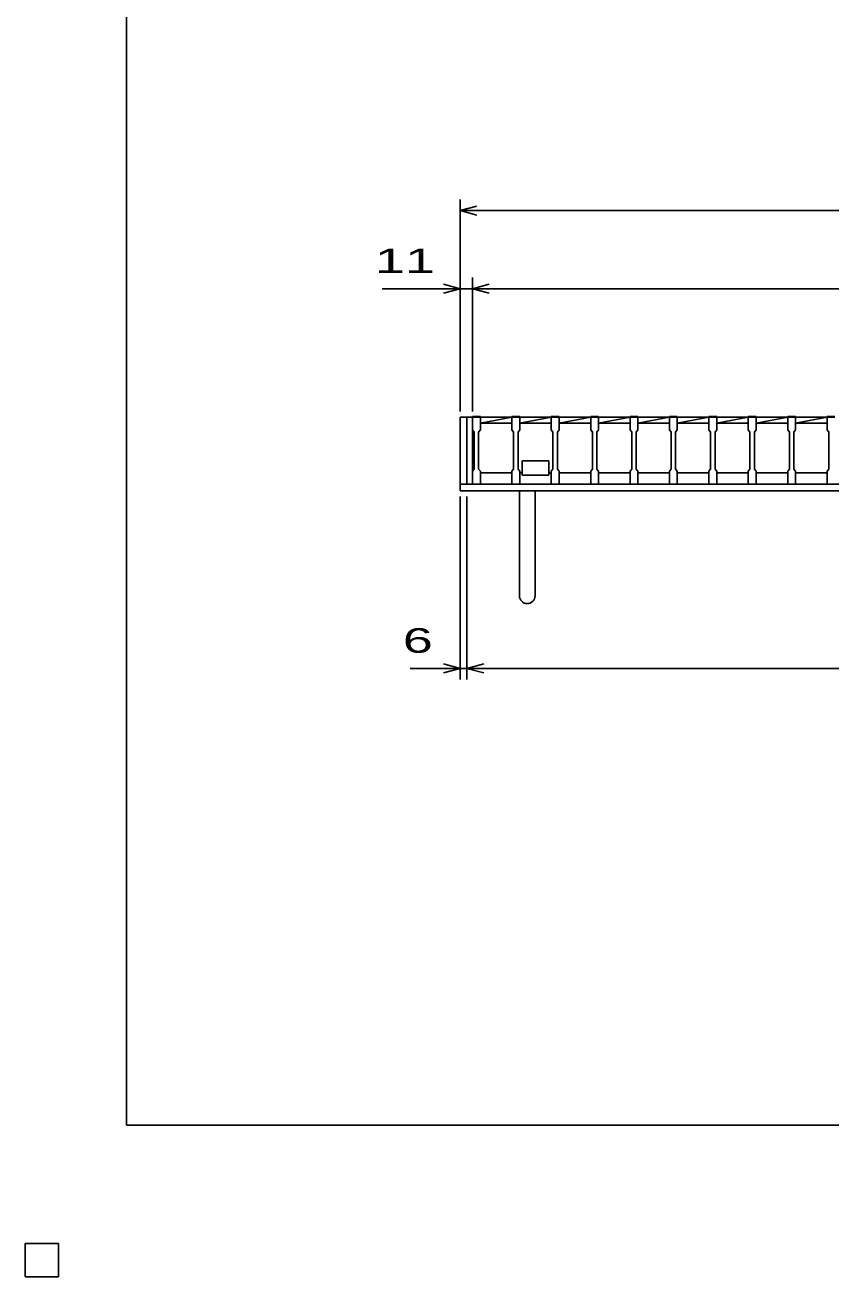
# Model space of a CAD drawing. Units: millimetres, scale not verified. Extents: x -1820 to 1731, y -1282 to 1054.
# Drawn here: x -1820 to -1098, y -1282 to -161 of the extents above; entities that cross this region are included whole.
import ezdxf
from ezdxf.enums import TextEntityAlignment as Align

# ---------------------------------------------------------------- set-up
doc = ezdxf.new("R2010")
doc.units = ezdxf.units.MM
doc.header["$LTSCALE"] = 10
for name, color, linetype, lineweight in [('0_2', 150, 'Continuous', 25), ('16', 3, 'Continuous', 25), ('19', 6, 'Continuous', 25), ('22', 4, 'Continuous', 25), ('24', 2, 'Continuous', 25), ('32', 4, 'Continuous', 25)]:
    doc.layers.add(name, color=color, linetype=linetype, lineweight=lineweight)
doc.styles.add('ベクトル', font='')
doc.styles.get('ベクトル').set_extended_font_data('ベクトル')

msp = doc.modelspace()

# ---------------------------------------------------------------- linework, layer by layer
at = {"layer": '0_2'}
for p, q in [((-1729, -1146.5), (-1729, 1053.5)), ((1731, -1146.5), (-1729, -1146.5)), ((-1790, -1252.5), (-1820, -1252.5)), ((-1820, -1252.5), (-1820, -1282.5)), ((-1790, -1252.5), (-1820, -1252.5)), ((-1820, -1252.5), (-1820, -1282.5)), ((-1790, -1252.5), (-1820, -1252.5)), ((-1820, -1252.5), (-1820, -1282.5)), ((-1790, -1252.5), (-1820, -1252.5)), ((-1820, -1252.5), (-1820, -1282.5)), ((-1790, -1252.5), (-1820, -1252.5)), ((-1820, -1252.5), (-1820, -1282.5)), ((-1790, -1282.5), (-1790, -1252.5)), ((-1790, -1282.5), (-1790, -1252.5)), ((-1790, -1282.5), (-1790, -1252.5)), ((-1790, -1282.5), (-1790, -1252.5)), ((-1790, -1282.5), (-1790, -1252.5)), ((-1820, -1282.5), (-1790, -1282.5)), ((-1820, -1282.5), (-1790, -1282.5)), ((-1820, -1282.5), (-1790, -1282.5)), ((-1820, -1282.5), (-1790, -1282.5)), ((-1820, -1282.5), (-1790, -1282.5))]:
    msp.add_line(p, q, dxfattribs=at)
at = {"layer": '16'}
for p, q in [((-1419, -512.5), (-1419, -511.8)), ((-1419, -511.8), (-1412, -511.8)), ((-1419, -512.5), (-1419, -524)), ((-1412, -512.5), (-1419, -512.5)), ((-1419, -512.5), (-1419, -562.5)), ((-1412, -511.8), (-1412, -512.5)), ((-1412, -524), (-1412, -512.5)), ((-1412, -512.5), (-1383.7, -512.5)), ((-1412, -518), (-1383.7, -512.5)), ((-1383.7, -512.5), (-1383.7, -511.8)), ((-1383.7, -511.8), (-1376.7, -511.8)), ((-1383.7, -512.5), (-1383.7, -524)), ((-1376.7, -512.5), (-1383.7, -512.5)), ((-1376.7, -511.8), (-1376.7, -512.5)), ((-1376.7, -524), (-1376.7, -512.5)), ((-1376.7, -512.5), (-1348.4, -512.5)), ((-1376.7, -518), (-1348.4, -512.5)), ((-1348.4, -512.5), (-1348.4, -511.8)), ((-1348.4, -511.8), (-1341.4, -511.8)), ((-1348.4, -512.5), (-1348.4, -524)), ((-1341.4, -512.5), (-1348.4, -512.5)), ((-1341.4, -511.8), (-1341.4, -512.5)), ((-1341.4, -524), (-1341.4, -512.5)), ((-1341.4, -512.5), (-1313.1, -512.5)), ((-1341.4, -518), (-1313.1, -512.5)), ((-1313.1, -512.5), (-1313.1, -511.8)), ((-1313.1, -511.8), (-1306.1, -511.8)), ((-1313.1, -512.5), (-1313.1, -524)), ((-1306.1, -512.5), (-1313.1, -512.5)), ((-1306.1, -511.8), (-1306.1, -512.5)), ((-1306.1, -524), (-1306.1, -512.5)), ((-1306.1, -512.5), (-1277.8, -512.5)), ((-1306.1, -518), (-1277.8, -512.5)), ((-1277.8, -512.5), (-1277.8, -511.8)), ((-1277.8, -511.8), (-1270.8, -511.8)), ((-1277.8, -512.5), (-1277.8, -524)), ((-1270.8, -512.5), (-1277.8, -512.5)), ((-1270.8, -511.8), (-1270.8, -512.5)), ((-1270.8, -524), (-1270.8, -512.5)), ((-1270.8, -512.5), (-1242.5, -512.5)), ((-1270.8, -518), (-1242.5, -512.5)), ((-1242.5, -512.5), (-1242.5, -511.8)), ((-1242.5, -511.8), (-1235.5, -511.8)), ((-1242.5, -512.5), (-1242.5, -524)), ((-1235.5, -512.5), (-1242.5, -512.5)), ((-1235.5, -511.8), (-1235.5, -512.5)), ((-1235.5, -524), (-1235.5, -512.5)), ((-1235.5, -512.5), (-1207.2, -512.5)), ((-1235.5, -518), (-1207.2, -512.5)), ((-1207.2, -512.5), (-1207.2, -511.8)), ((-1207.2, -511.8), (-1200.2, -511.8)), ((-1207.2, -512.5), (-1207.2, -524)), ((-1200.2, -512.5), (-1207.2, -512.5)), ((-1200.2, -511.8), (-1200.2, -512.5)), ((-1200.2, -524), (-1200.2, -512.5)), ((-1200.2, -512.5), (-1171.9, -512.5)), ((-1200.2, -518), (-1171.9, -512.5)), ((-1171.9, -512.5), (-1171.9, -511.8)), ((-1171.9, -511.8), (-1164.9, -511.8)), ((-1171.9, -512.5), (-1171.9, -524)), ((-1164.9, -512.5), (-1171.9, -512.5)), ((-1164.9, -511.8), (-1164.9, -512.5)), ((-1164.9, -524), (-1164.9, -512.5)), ((-1164.9, -512.5), (-1136.6, -512.5)), ((-1164.9, -518), (-1136.6, -512.5)), ((-1136.6, -512.5), (-1136.6, -511.8)), ((-1136.6, -511.8), (-1129.6, -511.8)), ((-1136.6, -512.5), (-1136.6, -524)), ((-1129.6, -512.5), (-1136.6, -512.5)), ((-1129.6, -511.8), (-1129.6, -512.5)), ((-1129.6, -524), (-1129.6, -512.5)), ((-1129.6, -512.5), (-1101.3, -512.5)), ((-1129.6, -518), (-1101.3, -512.5)), ((-1101.3, -512.5), (-1101.3, -511.8)), ((-1101.3, -511.8), (-1094.3, -511.8)), ((-1101.3, -512.5), (-1101.3, -524)), ((-1094.3, -512.5), (-1101.3, -512.5)), ((-1419, -524), (-1417.5, -526)), ((-1417.5, -526), (-1417.5, -559)), ((-1413.5, -526), (-1412, -524)), ((-1413.5, -559), (-1413.5, -526)), ((-1412, -518), (-1383.7, -518)), ((-1383.7, -524), (-1382.2, -526)), ((-1382.2, -526), (-1382.2, -559)), ((-1378.2, -526), (-1376.7, -524)), ((-1378.2, -559), (-1378.2, -526)), ((-1376.7, -518), (-1348.4, -518)), ((-1348.4, -524), (-1346.9, -526)), ((-1346.9, -526), (-1346.9, -559)), ((-1342.9, -526), (-1341.4, -524)), ((-1342.9, -559), (-1342.9, -526)), ((-1341.4, -518), (-1313.1, -518)), ((-1313.1, -524), (-1311.6, -526)), ((-1311.6, -526), (-1311.6, -559)), ((-1307.6, -526), (-1306.1, -524)), ((-1307.6, -559), (-1307.6, -526)), ((-1306.1, -518), (-1277.8, -518)), ((-1277.8, -524), (-1276.3, -526)), ((-1276.3, -526), (-1276.3, -559)), ((-1272.3, -526), (-1270.8, -524)), ((-1272.3, -559), (-1272.3, -526)), ((-1270.8, -518), (-1242.5, -518)), ((-1242.5, -524), (-1241, -526)), ((-1241, -526), (-1241, -559)), ((-1237, -526), (-1235.5, -524)), ((-1237, -559), (-1237, -526)), ((-1235.5, -518), (-1207.2, -518)), ((-1207.2, -524), (-1205.7, -526)), ((-1205.7, -526), (-1205.7, -559)), ((-1201.7, -526), (-1200.2, -524)), ((-1201.7, -559), (-1201.7, -526)), ((-1200.2, -518), (-1171.9, -518)), ((-1171.9, -524), (-1170.4, -526)), ((-1170.4, -526), (-1170.4, -559)), ((-1166.4, -526), (-1164.9, -524)), ((-1166.4, -559), (-1166.4, -526)), ((-1164.9, -518), (-1136.6, -518)), ((-1136.6, -524), (-1135.1, -526)), ((-1135.1, -526), (-1135.1, -559)), ((-1131.1, -526), (-1129.6, -524)), ((-1131.1, -559), (-1131.1, -526)), ((-1129.6, -518), (-1101.3, -518)), ((-1101.3, -524), (-1099.8, -526)), ((-1099.8, -526), (-1099.8, -559)), ((-1417.5, -559), (-1419, -561)), ((-1412, -561), (-1413.5, -559)), ((-1382.2, -559), (-1383.7, -561)), ((-1376.7, -561), (-1378.2, -559)), ((-1374.55, -562.5), (-1374.55, -551.5)), ((-1374.55, -551.5), (-1350.55, -551.5)), ((-1350.55, -551.5), (-1350.55, -564.5)), ((-1346.9, -559), (-1348.4, -561)), ((-1341.4, -561), (-1342.9, -559)), ((-1311.6, -559), (-1313.1, -561)), ((-1306.1, -561), (-1307.6, -559)), ((-1276.3, -559), (-1277.8, -561)), ((-1270.8, -561), (-1272.3, -559)), ((-1241, -559), (-1242.5, -561)), ((-1235.5, -561), (-1237, -559)), ((-1205.7, -559), (-1207.2, -561)), ((-1200.2, -561), (-1201.7, -559)), ((-1170.4, -559), (-1171.9, -561)), ((-1164.9, -561), (-1166.4, -559)), ((-1135.1, -559), (-1136.6, -561)), ((-1129.6, -561), (-1131.1, -559)), ((-1099.8, -559), (-1101.3, -561)), ((-1419, -561), (-1419, -572.5)), ((-1412, -572.5), (-1412, -561)), ((-1412, -562.5), (-1383.7, -562.5)), ((-1383.7, -561), (-1383.7, -572.5)), ((-1376.7, -572.5), (-1376.7, -561)), ((-1376.7, -562.5), (-1374.55, -562.5)), ((-1374.55, -564.5), (-1374.55, -562.5)), ((-1350.55, -564.5), (-1374.55, -564.5)), ((-1350.55, -562.5), (-1348.4, -562.5)), ((-1348.4, -561), (-1348.4, -572.5)), ((-1341.4, -572.5), (-1341.4, -561)), ((-1341.4, -562.5), (-1313.1, -562.5)), ((-1313.1, -561), (-1313.1, -572.5)), ((-1306.1, -572.5), (-1306.1, -561)), ((-1306.1, -562.5), (-1277.8, -562.5)), ((-1277.8, -561), (-1277.8, -572.5)), ((-1270.8, -572.5), (-1270.8, -561)), ((-1270.8, -562.5), (-1242.5, -562.5)), ((-1242.5, -561), (-1242.5, -572.5)), ((-1235.5, -572.5), (-1235.5, -561)), ((-1235.5, -562.5), (-1207.2, -562.5)), ((-1207.2, -561), (-1207.2, -572.5)), ((-1200.2, -572.5), (-1200.2, -561)), ((-1200.2, -562.5), (-1171.9, -562.5)), ((-1171.9, -561), (-1171.9, -572.5)), ((-1164.9, -572.5), (-1164.9, -561)), ((-1164.9, -562.5), (-1136.6, -562.5)), ((-1136.6, -561), (-1136.6, -572.5)), ((-1129.6, -572.5), (-1129.6, -561)), ((-1129.6, -562.5), (-1101.3, -562.5)), ((-1101.3, -561), (-1101.3, -572.5)), ((-1419, -572.5), (-1412, -572.5)), ((-1383.7, -572.5), (-1376.7, -572.5)), ((-1348.4, -572.5), (-1341.4, -572.5)), ((-1313.1, -572.5), (-1306.1, -572.5)), ((-1277.8, -572.5), (-1270.8, -572.5)), ((-1242.5, -572.5), (-1235.5, -572.5)), ((-1207.2, -572.5), (-1200.2, -572.5)), ((-1171.9, -572.5), (-1164.9, -572.5)), ((-1136.6, -572.5), (-1129.6, -572.5)), ((-1101.3, -572.5), (-1094.3, -572.5)), ((-1790, -1252.5), (-1820, -1252.5)), ((-1820, -1252.5), (-1820, -1282.5)), ((-1790, -1252.5), (-1820, -1252.5)), ((-1820, -1252.5), (-1820, -1282.5)), ((-1790, -1252.5), (-1820, -1252.5)), ((-1820, -1252.5), (-1820, -1282.5)), ((-1790, -1252.5), (-1820, -1252.5)), ((-1820, -1252.5), (-1820, -1282.5)), ((-1790, -1252.5), (-1820, -1252.5)), ((-1820, -1252.5), (-1820, -1282.5)), ((-1790, -1282.5), (-1790, -1252.5)), ((-1790, -1282.5), (-1790, -1252.5)), ((-1790, -1282.5), (-1790, -1252.5)), ((-1790, -1282.5), (-1790, -1252.5)), ((-1790, -1282.5), (-1790, -1252.5)), ((-1820, -1282.5), (-1790, -1282.5)), ((-1820, -1282.5), (-1790, -1282.5)), ((-1820, -1282.5), (-1790, -1282.5)), ((-1820, -1282.5), (-1790, -1282.5)), ((-1820, -1282.5), (-1790, -1282.5))]:
    msp.add_line(p, q, dxfattribs=at)
at = {"layer": '19'}
for p, q in [((-1419, -512.5), (-1430, -512.5)), ((-1430, -512.5), (-1430, -578.5)), ((-1424, -572.5), (-1424, -512.5)), ((-1424, -572.5), (-1430, -572.5)), ((-1430, -578.5), (-413, -578.5)), ((-419, -572.5), (-1424, -572.5)), ((-1377, -578.5), (-1377, -672.5)), ((-1363, -672.5), (-1363, -578.5))]:
    msp.add_line(p, q, dxfattribs=at)
msp.add_arc((-1370, -672.5), 7, 180, 0, dxfattribs=at)
at = {"layer": '22'}
for p, q in [((-1430, -507.5), (-1430, -317.5)), ((-1430, -327.5), (-1415, -323.5)), ((-1415, -331.5), (-1430, -327.5)), ((-1430, -327.5), (-413, -327.5)), ((-1430, -507.5), (-1430, -387.5)), ((-1419, -507.5), (-1419, -387.5)), ((-1500, -397.5), (-1430, -397.5)), ((-1430, -397.5), (-1445, -393.5)), ((-1445, -401.5), (-1430, -397.5)), ((-1430, -397.5), (-1419, -397.5)), ((-1419, -397.5), (-1404, -393.5)), ((-1404, -401.5), (-1419, -397.5)), ((-1419, -397.5), (-424, -397.5)), ((-1430, -747.5), (-1430, -583.5)), ((-1424, -747.5), (-1424, -583.5)), ((-1475, -737.5), (-1430, -737.5)), ((-1430, -737.5), (-1445, -733.5)), ((-1445, -741.5), (-1430, -737.5)), ((-1430, -737.5), (-1424, -737.5)), ((-1424, -737.5), (-1409, -733.5)), ((-1409, -741.5), (-1424, -737.5)), ((-1424, -737.5), (-419, -737.5))]:
    msp.add_line(p, q, dxfattribs=at)
at = {"layer": '22', "color": 2}
for p, q in [((-1790, -1252.5), (-1820, -1252.5)), ((-1820, -1252.5), (-1820, -1282.5)), ((-1790, -1252.5), (-1820, -1252.5)), ((-1820, -1252.5), (-1820, -1282.5)), ((-1790, -1252.5), (-1820, -1252.5)), ((-1820, -1252.5), (-1820, -1282.5)), ((-1790, -1282.5), (-1790, -1252.5)), ((-1790, -1282.5), (-1790, -1252.5)), ((-1790, -1282.5), (-1790, -1252.5)), ((-1820, -1282.5), (-1790, -1282.5)), ((-1820, -1282.5), (-1790, -1282.5)), ((-1820, -1282.5), (-1790, -1282.5))]:
    msp.add_line(p, q, dxfattribs=at)
at = {"layer": '24', "color": 4}
for p, q in [((-1790, -1252.5), (-1820, -1252.5)), ((-1820, -1252.5), (-1820, -1282.5)), ((-1790, -1252.5), (-1820, -1252.5)), ((-1820, -1252.5), (-1820, -1282.5)), ((-1790, -1252.5), (-1820, -1252.5)), ((-1820, -1252.5), (-1820, -1282.5)), ((-1790, -1282.5), (-1790, -1252.5)), ((-1790, -1282.5), (-1790, -1252.5)), ((-1790, -1282.5), (-1790, -1252.5)), ((-1820, -1282.5), (-1790, -1282.5)), ((-1820, -1282.5), (-1790, -1282.5)), ((-1820, -1282.5), (-1790, -1282.5))]:
    msp.add_line(p, q, dxfattribs=at)
at = {"layer": '32'}
for p, q in [((-1790, -1252.5), (-1820, -1252.5)), ((-1820, -1252.5), (-1820, -1282.5)), ((-1790, -1252.5), (-1820, -1252.5)), ((-1820, -1252.5), (-1820, -1282.5)), ((-1790, -1252.5), (-1820, -1252.5)), ((-1820, -1252.5), (-1820, -1282.5)), ((-1790, -1252.5), (-1820, -1252.5)), ((-1820, -1252.5), (-1820, -1282.5)), ((-1790, -1252.5), (-1820, -1252.5)), ((-1820, -1252.5), (-1820, -1282.5)), ((-1790, -1282.5), (-1790, -1252.5)), ((-1790, -1282.5), (-1790, -1252.5)), ((-1790, -1282.5), (-1790, -1252.5)), ((-1790, -1282.5), (-1790, -1252.5)), ((-1790, -1282.5), (-1790, -1252.5)), ((-1820, -1282.5), (-1790, -1282.5)), ((-1820, -1282.5), (-1790, -1282.5)), ((-1820, -1282.5), (-1790, -1282.5)), ((-1820, -1282.5), (-1790, -1282.5)), ((-1820, -1282.5), (-1790, -1282.5))]:
    msp.add_line(p, q, dxfattribs=at)

# ---------------------------------------------------------------- texts
at = {"layer": '22', "color": 2, "style": 'ベクトル', "width": 1.65}
for s, p in [(' 11 ', (-1520, -372.5)), (' 6 ', (-1495, -712.5))]:
    msp.add_text(s, height=21.99, dxfattribs=at).set_placement(p, align=Align.MIDDLE_LEFT)

doc.saveas('drawing.dxf')
